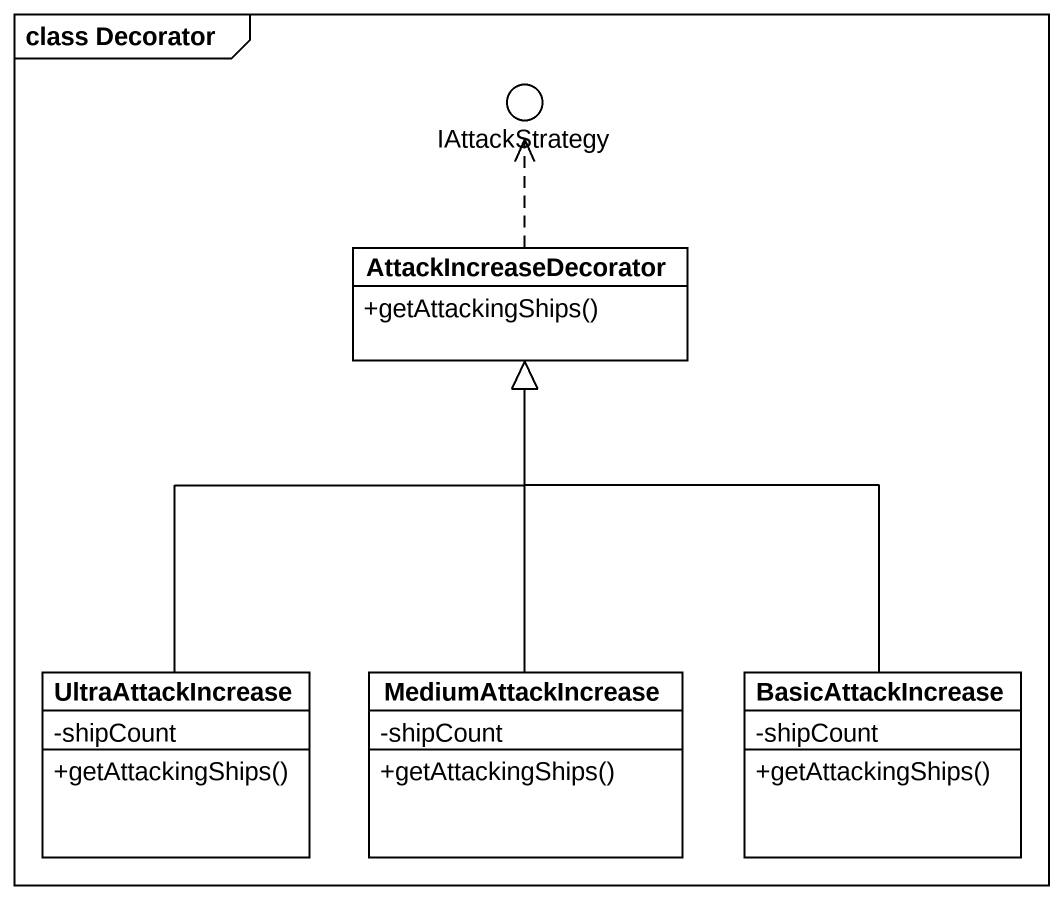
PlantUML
@startuml
mainframe class Decorator
allowmixing
hide circle
hide empty members
skinparam classAttributeIconSize 0
() IAttackStrategy
class AttackIncreaseDecorator {
  +getAttackingShips()
}
class UltraAttackIncrease {
  -shipCount
  +getAttackingShips()
}
class MediumAttackIncrease {
  -shipCount
  +getAttackingShips()
}
class BasicAttackIncrease {
  -shipCount
  +getAttackingShips()
}
AttackIncreaseDecorator .up.> IAttackStrategy
UltraAttackIncrease -up-|> AttackIncreaseDecorator
MediumAttackIncrease -up-|> AttackIncreaseDecorator
BasicAttackIncrease -up-|> AttackIncreaseDecorator
@enduml
